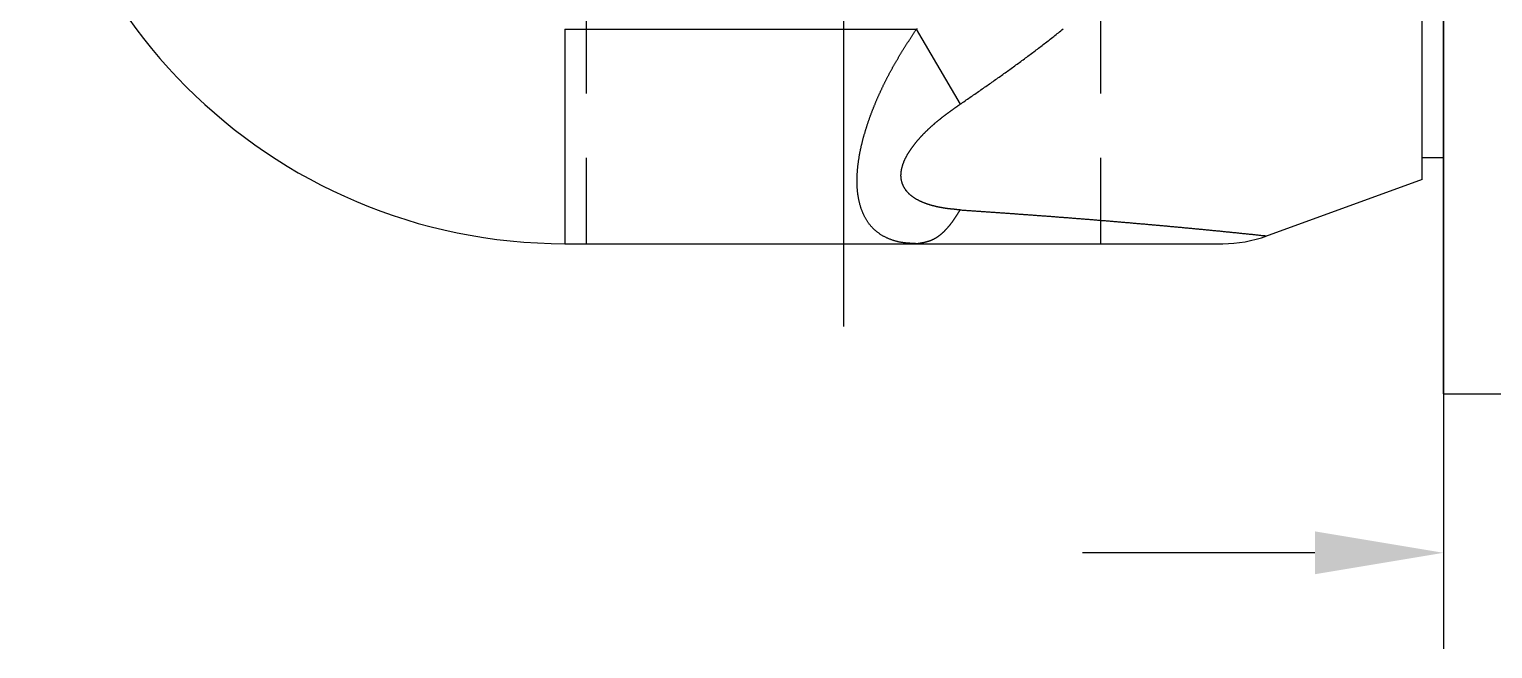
# Model space of a CAD drawing. Extents: x 78 to 520, y 41 to 313.
# Drawn here: x 433.6 to 467.75, y 190.33 to 204.77 of the extents above; entities that cross this region are included whole.
import ezdxf

# ---------------------------------------------------------------- set-up
doc = ezdxf.new("R2010")
doc.units = 0
doc.linetypes.add('CENTER', pattern=[17.5, 13, -1.5, 1.5, -1.5])
doc.linetypes.add('DASHED', pattern=[3.5, 2, -1.5])
doc.layers.get('0').update_dxf_attribs({"linetype": 'CONTINUOUS'})
doc.layers.add('CENTER', color=1, linetype='CENTER')

# ---------------------------------------------------------------- blocks, each defined once
blk = doc.blocks.new('*U24')
blk.add_lwpolyline([(96.539, 123.957), (91.117, 123.957)])
blk.add_solid([(96.539, 124.457), (99.539, 123.957), (96.539, 123.457)])

msp = doc.modelspace()

# ---------------------------------------------------------------- linework, layer by layer
at = {"color": 3, "linetype": 'DASHED'}
for p, q in [((446.604, 199.772), (446.604, 224.772)), ((458.604, 199.772), (458.604, 224.772))]:
    msp.add_line(p, q, dxfattribs=at)
at = {"color": 7, "linetype": 'CONTINUOUS'}
for p, q in [((466.104, 201.273), (466.104, 223.272)), ((466.604, 196.272), (466.604, 223.272)), ((446.104, 204.772), (446.104, 199.772)), ((446.104, 204.772), (454.3, 204.772)), ((454.3, 204.772), (455.326, 203.025)), ((466.604, 201.772), (466.104, 201.772)), ((466.104, 201.272), (462.45, 199.942)), ((446.104, 199.772), (461.455, 199.772)), ((466.604, 196.272), (501.604, 196.272))]:
    msp.add_line(p, q, dxfattribs=at)
msp.add_line((466.604, 194.799), (466.604, 190.325))
at = {"color": 7}
for points in [[(454.3, 199.772, 0), (454.285, 199.773, 0), (454.27, 199.773, 0), (454.256, 199.774, 0), (454.241, 199.775, 0), (454.226, 199.775, 0), (454.211, 199.776, 0), (454.196, 199.777, 0), (454.182, 199.778, 0), (454.167, 199.779, 0), (454.152, 199.78, 0), (454.137, 199.781, 0), (454.123, 199.782, 0), (454.108, 199.783, 0), (454.093, 199.784, 0), (454.078, 199.786, 0), (454.064, 199.787, 0), (454.049, 199.788, 0), (454.034, 199.79, 0), (454.02, 199.792, 0), (454.005, 199.794, 0), (453.991, 199.796, 0), (453.976, 199.798, 0), (453.961, 199.8, 0), (453.947, 199.803, 0), (453.932, 199.805, 0), (453.918, 199.808, 0), (453.903, 199.811, 0), (453.889, 199.814, 0), (453.874, 199.817, 0), (453.86, 199.821, 0), (453.846, 199.824, 0), (453.831, 199.828, 0), (453.817, 199.832, 0), (453.803, 199.836, 0), (453.788, 199.84, 0), (453.774, 199.844, 0), (453.76, 199.849, 0), (453.746, 199.853, 0), (453.732, 199.858, 0), (453.718, 199.863, 0), (453.704, 199.868, 0), (453.69, 199.874, 0), (453.676, 199.879, 0), (453.663, 199.885, 0), (453.649, 199.891, 0), (453.635, 199.897, 0), (453.622, 199.903, 0), (453.608, 199.909, 0), (453.595, 199.915, 0), (453.582, 199.922, 0), (453.569, 199.929, 0), (453.555, 199.936, 0), (453.542, 199.943, 0), (453.529, 199.95, 0), (453.516, 199.958, 0), (453.504, 199.965, 0), (453.491, 199.973, 0), (453.478, 199.981, 0), (453.466, 199.989, 0), (453.453, 199.997, 0), (453.441, 200.006, 0), (453.429, 200.014, 0), (453.417, 200.023, 0), (453.405, 200.032, 0), (453.393, 200.041, 0), (453.381, 200.05, 0), (453.37, 200.059, 0), (453.358, 200.069, 0), (453.347, 200.078, 0), (453.336, 200.088, 0), (453.325, 200.098, 0), (453.314, 200.108, 0), (453.303, 200.118, 0), (453.293, 200.129, 0), (453.283, 200.139, 0), (453.272, 200.15, 0), (453.262, 200.161, 0), (453.252, 200.172, 0), (453.243, 200.183, 0), (453.233, 200.194, 0), (453.224, 200.206, 0), (453.214, 200.217, 0), (453.205, 200.229, 0), (453.196, 200.241, 0), (453.188, 200.253, 0), (453.179, 200.265, 0), (453.171, 200.277, 0), (453.162, 200.29, 0), (453.154, 200.302, 0), (453.146, 200.315, 0), (453.139, 200.327, 0), (453.131, 200.34, 0), (453.123, 200.353, 0), (453.116, 200.366, 0), (453.109, 200.379, 0), (453.102, 200.392, 0), (453.095, 200.405, 0), (453.088, 200.418, 0), (453.082, 200.432, 0), (453.075, 200.445, 0), (453.069, 200.459, 0), (453.063, 200.472, 0), (453.057, 200.486, 0), (453.051, 200.5, 0), (453.046, 200.513, 0), (453.04, 200.527, 0), (453.035, 200.541, 0), (453.029, 200.555, 0), (453.024, 200.569, 0), (453.019, 200.583, 0), (453.014, 200.597, 0), (453.01, 200.611, 0), (453.005, 200.625, 0), (453.001, 200.639, 0), (452.996, 200.654, 0), (452.992, 200.668, 0), (452.988, 200.682, 0), (452.984, 200.696, 0), (452.981, 200.711, 0), (452.977, 200.725, 0), (452.974, 200.74, 0), (452.97, 200.754, 0), (452.967, 200.768, 0), (452.964, 200.783, 0), (452.961, 200.797, 0), (452.958, 200.812, 0), (452.955, 200.826, 0), (452.952, 200.841, 0), (452.95, 200.856, 0), (452.947, 200.87, 0), (452.945, 200.885, 0), (452.943, 200.9, 0), (452.941, 200.914, 0), (452.939, 200.929, 0), (452.937, 200.944, 0), (452.935, 200.958, 0), (452.933, 200.973, 0), (452.932, 200.988, 0), (452.93, 201.002, 0), (452.929, 201.017, 0), (452.927, 201.032, 0), (452.926, 201.047, 0), (452.925, 201.061, 0), (452.924, 201.076, 0), (452.923, 201.091, 0), (452.922, 201.106, 0), (452.922, 201.121, 0), (452.921, 201.135, 0), (452.92, 201.15, 0), (452.92, 201.165, 0), (452.92, 201.18, 0), (452.919, 201.195, 0), (452.919, 201.209, 0), (452.919, 201.224, 0), (452.919, 201.239, 0), (452.919, 201.254, 0), (452.919, 201.268, 0), (452.919, 201.283, 0), (452.92, 201.298, 0), (452.92, 201.313, 0), (452.92, 201.328, 0), (452.921, 201.342, 0), (452.922, 201.357, 0), (452.922, 201.372, 0), (452.923, 201.387, 0), (452.924, 201.402, 0), (452.925, 201.416, 0), (452.926, 201.431, 0), (452.927, 201.446, 0), (452.928, 201.461, 0), (452.929, 201.475, 0), (452.93, 201.49, 0), (452.931, 201.505, 0), (452.933, 201.52, 0), (452.934, 201.534, 0), (452.936, 201.549, 0), (452.937, 201.564, 0), (452.939, 201.579, 0), (452.941, 201.593, 0), (452.942, 201.608, 0), (452.944, 201.623, 0), (452.946, 201.637, 0), (452.948, 201.652, 0), (452.95, 201.667, 0), (452.952, 201.681, 0), (452.954, 201.696, 0), (452.956, 201.711, 0), (452.958, 201.725, 0), (452.96, 201.74, 0), (452.963, 201.754, 0), (452.965, 201.769, 0), (452.967, 201.784, 0), (452.97, 201.798, 0), (452.972, 201.813, 0), (452.975, 201.827, 0), (452.978, 201.842, 0), (452.98, 201.857, 0), (452.983, 201.871, 0), (452.986, 201.886, 0), (452.988, 201.9, 0), (452.991, 201.915, 0), (452.994, 201.929, 0), (452.997, 201.944, 0), (453, 201.958, 0), (453.003, 201.973, 0), (453.006, 201.987, 0), (453.009, 202.001, 0), (453.013, 202.016, 0), (453.016, 202.03, 0), (453.019, 202.045, 0), (453.022, 202.059, 0), (453.026, 202.074, 0), (453.029, 202.088, 0), (453.033, 202.102, 0), (453.036, 202.117, 0), (453.04, 202.131, 0), (453.043, 202.145, 0), (453.047, 202.16, 0), (453.05, 202.174, 0), (453.054, 202.188, 0), (453.058, 202.203, 0), (453.062, 202.217, 0), (453.065, 202.231, 0), (453.069, 202.246, 0), (453.073, 202.26, 0), (453.077, 202.274, 0), (453.081, 202.288, 0), (453.085, 202.303, 0), (453.089, 202.317, 0), (453.093, 202.331, 0), (453.097, 202.345, 0), (453.101, 202.359, 0), (453.106, 202.374, 0), (453.11, 202.388, 0), (453.114, 202.402, 0), (453.118, 202.416, 0), (453.123, 202.43, 0), (453.127, 202.444, 0), (453.131, 202.458, 0), (453.136, 202.472, 0), (453.14, 202.487, 0), (453.145, 202.501, 0), (453.149, 202.515, 0), (453.154, 202.529, 0), (453.158, 202.543, 0), (453.163, 202.557, 0), (453.168, 202.571, 0), (453.172, 202.585, 0), (453.177, 202.599, 0), (453.182, 202.613, 0), (453.187, 202.627, 0), (453.192, 202.641, 0), (453.196, 202.655, 0), (453.201, 202.669, 0), (453.206, 202.683, 0), (453.211, 202.697, 0), (453.216, 202.711, 0), (453.221, 202.724, 0), (453.226, 202.738, 0), (453.231, 202.752, 0), (453.236, 202.766, 0), (453.241, 202.78, 0), (453.247, 202.794, 0), (453.252, 202.808, 0), (453.257, 202.822, 0), (453.262, 202.835, 0), (453.267, 202.849, 0), (453.273, 202.863, 0), (453.278, 202.877, 0), (453.283, 202.891, 0), (453.289, 202.904, 0), (453.294, 202.918, 0), (453.3, 202.932, 0), (453.305, 202.946, 0), (453.311, 202.959, 0), (453.316, 202.973, 0), (453.322, 202.987, 0), (453.327, 203, 0), (453.333, 203.014, 0), (453.339, 203.028, 0), (453.344, 203.041, 0), (453.35, 203.055, 0), (453.356, 203.069, 0), (453.361, 203.082, 0), (453.367, 203.096, 0), (453.373, 203.11, 0), (453.379, 203.123, 0), (453.384, 203.137, 0), (453.39, 203.15, 0), (453.396, 203.164, 0), (453.402, 203.177, 0), (453.408, 203.191, 0), (453.414, 203.205, 0), (453.42, 203.218, 0), (453.426, 203.232, 0), (453.432, 203.245, 0), (453.438, 203.259, 0), (453.444, 203.272, 0), (453.45, 203.286, 0), (453.456, 203.299, 0), (453.463, 203.312, 0), (453.469, 203.326, 0), (453.475, 203.339, 0), (453.481, 203.353, 0), (453.487, 203.366, 0), (453.494, 203.379, 0), (453.5, 203.393, 0), (453.506, 203.406, 0), (453.513, 203.42, 0), (453.519, 203.433, 0), (453.525, 203.446, 0), (453.532, 203.46, 0), (453.538, 203.473, 0), (453.545, 203.486, 0), (453.551, 203.499, 0), (453.558, 203.513, 0), (453.564, 203.526, 0), (453.571, 203.539, 0), (453.577, 203.552, 0), (453.584, 203.566, 0), (453.591, 203.579, 0), (453.597, 203.592, 0), (453.604, 203.605, 0), (453.611, 203.618, 0), (453.617, 203.632, 0), (453.624, 203.645, 0), (453.631, 203.658, 0), (453.638, 203.671, 0), (453.645, 203.684, 0), (453.651, 203.697, 0), (453.658, 203.71, 0), (453.665, 203.723, 0), (453.672, 203.736, 0), (453.679, 203.749, 0), (453.686, 203.762, 0), (453.693, 203.775, 0), (453.7, 203.788, 0), (453.707, 203.801, 0), (453.714, 203.814, 0), (453.721, 203.827, 0), (453.728, 203.84, 0), (453.735, 203.853, 0), (453.743, 203.866, 0), (453.75, 203.879, 0), (453.757, 203.892, 0), (453.764, 203.905, 0), (453.771, 203.918, 0), (453.779, 203.931, 0), (453.786, 203.944, 0), (453.793, 203.956, 0), (453.801, 203.969, 0), (453.808, 203.982, 0), (453.815, 203.995, 0), (453.823, 204.008, 0), (453.83, 204.02, 0), (453.838, 204.033, 0), (453.845, 204.046, 0), (453.853, 204.059, 0), (453.86, 204.071, 0), (453.868, 204.084, 0), (453.875, 204.097, 0), (453.883, 204.109, 0), (453.89, 204.122, 0), (453.898, 204.135, 0), (453.905, 204.147, 0), (453.913, 204.16, 0), (453.921, 204.173, 0), (453.928, 204.185, 0), (453.936, 204.198, 0), (453.944, 204.211, 0), (453.951, 204.223, 0), (453.959, 204.236, 0), (453.967, 204.248, 0), (453.975, 204.261, 0), (453.982, 204.274, 0), (453.99, 204.286, 0), (453.998, 204.299, 0), (454.006, 204.311, 0), (454.013, 204.324, 0), (454.021, 204.336, 0), (454.029, 204.349, 0), (454.037, 204.361, 0), (454.045, 204.374, 0), (454.053, 204.386, 0), (454.061, 204.399, 0), (454.068, 204.411, 0), (454.076, 204.424, 0), (454.084, 204.436, 0), (454.092, 204.449, 0), (454.1, 204.461, 0), (454.108, 204.474, 0), (454.116, 204.486, 0), (454.124, 204.499, 0), (454.132, 204.511, 0), (454.14, 204.524, 0), (454.148, 204.536, 0), (454.156, 204.549, 0), (454.164, 204.561, 0), (454.172, 204.573, 0), (454.18, 204.586, 0), (454.188, 204.598, 0), (454.196, 204.611, 0), (454.204, 204.623, 0), (454.212, 204.636, 0), (454.22, 204.648, 0), (454.228, 204.66, 0), (454.236, 204.673, 0), (454.244, 204.685, 0), (454.252, 204.698, 0), (454.26, 204.71, 0), (454.268, 204.722, 0), (454.276, 204.735, 0), (454.284, 204.747, 0), (454.292, 204.76, 0), (454.3, 204.772, 0)], [(454.3, 204.772, 0), (454.326, 204.788, 0)], [(455.326, 203.025, 0), (455.355, 203.045, 0), (455.383, 203.065, 0), (455.411, 203.084, 0), (455.44, 203.104, 0), (455.468, 203.124, 0), (455.497, 203.143, 0), (455.525, 203.163, 0), (455.554, 203.183, 0), (455.582, 203.202, 0), (455.611, 203.222, 0), (455.639, 203.242, 0), (455.668, 203.261, 0), (455.696, 203.281, 0), (455.724, 203.301, 0), (455.753, 203.32, 0), (455.781, 203.34, 0), (455.81, 203.36, 0), (455.838, 203.38, 0), (455.866, 203.399, 0), (455.895, 203.419, 0), (455.923, 203.439, 0), (455.952, 203.459, 0), (455.98, 203.479, 0), (456.008, 203.498, 0), (456.037, 203.518, 0), (456.065, 203.538, 0), (456.093, 203.558, 0), (456.121, 203.578, 0), (456.15, 203.598, 0), (456.178, 203.618, 0), (456.206, 203.638, 0), (456.234, 203.658, 0), (456.263, 203.678, 0), (456.291, 203.698, 0), (456.319, 203.718, 0), (456.347, 203.738, 0), (456.375, 203.758, 0), (456.404, 203.778, 0), (456.432, 203.798, 0), (456.46, 203.818, 0), (456.488, 203.838, 0), (456.516, 203.859, 0), (456.544, 203.879, 0), (456.572, 203.899, 0), (456.6, 203.919, 0), (456.628, 203.94, 0), (456.656, 203.96, 0), (456.684, 203.98, 0), (456.712, 204.001, 0), (456.74, 204.021, 0), (456.768, 204.042, 0), (456.796, 204.062, 0), (456.823, 204.083, 0), (456.851, 204.103, 0), (456.879, 204.124, 0), (456.907, 204.144, 0), (456.935, 204.165, 0), (456.962, 204.186, 0), (456.99, 204.206, 0), (457.018, 204.227, 0), (457.045, 204.248, 0), (457.073, 204.269, 0), (457.1, 204.29, 0), (457.128, 204.31, 0), (457.156, 204.331, 0), (457.183, 204.352, 0), (457.21, 204.373, 0), (457.238, 204.394, 0), (457.265, 204.416, 0), (457.293, 204.437, 0), (457.32, 204.458, 0), (457.347, 204.479, 0), (457.375, 204.5, 0), (457.402, 204.521, 0), (457.429, 204.543, 0), (457.457, 204.564, 0), (457.484, 204.586, 0), (457.511, 204.607, 0), (457.538, 204.628, 0), (457.565, 204.65, 0), (457.592, 204.671, 0), (457.619, 204.693, 0), (457.646, 204.714, 0), (457.673, 204.736, 0), (457.7, 204.758, 0), (457.727, 204.779, 0)], [(455.326, 200.559, 0), (455.317, 200.56, 0), (455.307, 200.561, 0), (455.297, 200.562, 0), (455.288, 200.563, 0), (455.278, 200.564, 0), (455.269, 200.565, 0), (455.259, 200.565, 0), (455.25, 200.566, 0), (455.24, 200.567, 0), (455.231, 200.568, 0), (455.221, 200.569, 0), (455.212, 200.57, 0), (455.202, 200.571, 0), (455.192, 200.572, 0), (455.183, 200.573, 0), (455.173, 200.573, 0), (455.164, 200.574, 0), (455.154, 200.575, 0), (455.145, 200.576, 0), (455.135, 200.577, 0), (455.126, 200.578, 0), (455.116, 200.579, 0), (455.107, 200.58, 0), (455.097, 200.582, 0), (455.088, 200.583, 0), (455.078, 200.584, 0), (455.069, 200.585, 0), (455.059, 200.586, 0), (455.05, 200.587, 0), (455.04, 200.588, 0), (455.031, 200.59, 0), (455.021, 200.591, 0), (455.012, 200.592, 0), (455.002, 200.594, 0), (454.993, 200.595, 0), (454.983, 200.596, 0), (454.974, 200.598, 0), (454.964, 200.599, 0), (454.955, 200.601, 0), (454.945, 200.602, 0), (454.936, 200.604, 0), (454.926, 200.605, 0), (454.917, 200.607, 0), (454.908, 200.608, 0), (454.898, 200.61, 0), (454.889, 200.612, 0), (454.879, 200.613, 0), (454.87, 200.615, 0), (454.86, 200.617, 0), (454.851, 200.619, 0), (454.842, 200.621, 0), (454.832, 200.623, 0), (454.823, 200.625, 0), (454.813, 200.627, 0), (454.804, 200.629, 0), (454.795, 200.631, 0), (454.785, 200.633, 0), (454.776, 200.635, 0), (454.767, 200.637, 0), (454.757, 200.639, 0), (454.748, 200.641, 0), (454.739, 200.644, 0), (454.729, 200.646, 0), (454.72, 200.648, 0), (454.711, 200.651, 0), (454.701, 200.653, 0), (454.692, 200.656, 0), (454.683, 200.658, 0), (454.674, 200.661, 0), (454.664, 200.663, 0), (454.655, 200.666, 0), (454.646, 200.669, 0), (454.637, 200.671, 0), (454.628, 200.674, 0), (454.618, 200.677, 0), (454.609, 200.68, 0), (454.6, 200.682, 0), (454.591, 200.685, 0), (454.582, 200.688, 0), (454.573, 200.691, 0), (454.564, 200.694, 0), (454.554, 200.697, 0), (454.545, 200.701, 0), (454.536, 200.704, 0), (454.527, 200.707, 0), (454.518, 200.71, 0), (454.509, 200.714, 0), (454.5, 200.717, 0), (454.491, 200.72, 0), (454.482, 200.724, 0), (454.474, 200.727, 0), (454.465, 200.731, 0), (454.456, 200.735, 0), (454.447, 200.738, 0), (454.438, 200.742, 0), (454.429, 200.746, 0), (454.42, 200.75, 0), (454.412, 200.754, 0), (454.403, 200.758, 0), (454.394, 200.762, 0), (454.386, 200.766, 0), (454.377, 200.77, 0), (454.368, 200.774, 0), (454.36, 200.779, 0), (454.351, 200.783, 0), (454.343, 200.788, 0), (454.334, 200.792, 0), (454.326, 200.797, 0), (454.317, 200.801, 0), (454.309, 200.806, 0), (454.301, 200.811, 0), (454.292, 200.816, 0), (454.284, 200.821, 0), (454.276, 200.826, 0), (454.268, 200.831, 0), (454.26, 200.836, 0), (454.252, 200.841, 0), (454.243, 200.847, 0), (454.236, 200.852, 0), (454.228, 200.858, 0), (454.22, 200.863, 0), (454.212, 200.869, 0), (454.204, 200.875, 0), (454.196, 200.881, 0), (454.189, 200.886, 0), (454.181, 200.892, 0), (454.174, 200.899, 0), (454.166, 200.905, 0), (454.159, 200.911, 0), (454.152, 200.917, 0), (454.145, 200.924, 0), (454.138, 200.93, 0), (454.131, 200.937, 0), (454.124, 200.944, 0), (454.117, 200.951, 0), (454.11, 200.957, 0), (454.104, 200.964, 0), (454.097, 200.972, 0), (454.091, 200.979, 0), (454.084, 200.986, 0), (454.078, 200.993, 0), (454.072, 201.001, 0), (454.066, 201.008, 0), (454.06, 201.016, 0), (454.055, 201.024, 0), (454.049, 201.032, 0), (454.044, 201.04, 0), (454.038, 201.048, 0), (454.033, 201.056, 0), (454.028, 201.064, 0), (454.023, 201.072, 0), (454.018, 201.081, 0), (454.014, 201.089, 0), (454.009, 201.098, 0), (454.005, 201.107, 0), (454.001, 201.115, 0), (453.996, 201.124, 0), (453.992, 201.133, 0), (453.989, 201.142, 0), (453.985, 201.151, 0), (453.981, 201.16, 0), (453.978, 201.169, 0), (453.975, 201.178, 0), (453.972, 201.187, 0), (453.969, 201.196, 0), (453.966, 201.206, 0), (453.964, 201.215, 0), (453.961, 201.224, 0), (453.959, 201.234, 0), (453.957, 201.243, 0), (453.955, 201.253, 0), (453.953, 201.262, 0), (453.951, 201.272, 0), (453.95, 201.281, 0), (453.949, 201.291, 0), (453.948, 201.3, 0), (453.947, 201.31, 0), (453.946, 201.319, 0), (453.945, 201.329, 0), (453.945, 201.339, 0), (453.944, 201.348, 0), (453.944, 201.358, 0), (453.944, 201.367, 0), (453.944, 201.377, 0), (453.945, 201.387, 0), (453.945, 201.396, 0), (453.946, 201.406, 0), (453.946, 201.416, 0), (453.947, 201.425, 0), (453.948, 201.435, 0), (453.949, 201.444, 0), (453.95, 201.454, 0), (453.952, 201.464, 0), (453.953, 201.473, 0), (453.955, 201.483, 0), (453.956, 201.492, 0), (453.958, 201.502, 0), (453.96, 201.511, 0), (453.962, 201.521, 0), (453.964, 201.53, 0), (453.966, 201.54, 0), (453.969, 201.549, 0), (453.971, 201.558, 0), (453.974, 201.568, 0), (453.976, 201.577, 0), (453.979, 201.586, 0), (453.982, 201.595, 0), (453.984, 201.605, 0), (453.987, 201.614, 0), (453.99, 201.623, 0), (453.994, 201.632, 0), (453.997, 201.641, 0), (454, 201.65, 0), (454.003, 201.659, 0), (454.007, 201.668, 0), (454.01, 201.677, 0), (454.014, 201.686, 0), (454.018, 201.695, 0), (454.021, 201.704, 0), (454.025, 201.712, 0), (454.029, 201.721, 0), (454.033, 201.73, 0), (454.037, 201.739, 0), (454.041, 201.747, 0), (454.045, 201.756, 0), (454.049, 201.765, 0), (454.054, 201.773, 0), (454.058, 201.782, 0), (454.062, 201.79, 0), (454.067, 201.799, 0), (454.071, 201.807, 0), (454.076, 201.816, 0), (454.08, 201.824, 0), (454.085, 201.833, 0), (454.09, 201.841, 0), (454.095, 201.849, 0), (454.099, 201.858, 0), (454.104, 201.866, 0), (454.109, 201.874, 0), (454.114, 201.883, 0), (454.119, 201.891, 0), (454.124, 201.899, 0), (454.129, 201.907, 0), (454.134, 201.915, 0), (454.14, 201.923, 0), (454.145, 201.931, 0), (454.15, 201.939, 0), (454.155, 201.947, 0), (454.161, 201.955, 0), (454.166, 201.963, 0), (454.171, 201.971, 0), (454.177, 201.979, 0), (454.182, 201.987, 0), (454.188, 201.995, 0), (454.193, 202.003, 0), (454.199, 202.011, 0), (454.204, 202.018, 0), (454.21, 202.026, 0), (454.216, 202.034, 0), (454.221, 202.042, 0), (454.227, 202.049, 0), (454.233, 202.057, 0), (454.239, 202.064, 0), (454.245, 202.072, 0), (454.25, 202.08, 0), (454.256, 202.087, 0), (454.262, 202.095, 0), (454.268, 202.102, 0), (454.274, 202.11, 0), (454.28, 202.117, 0), (454.286, 202.125, 0), (454.292, 202.132, 0), (454.298, 202.14, 0), (454.305, 202.147, 0), (454.311, 202.154, 0), (454.317, 202.162, 0), (454.323, 202.169, 0), (454.329, 202.176, 0), (454.335, 202.184, 0), (454.342, 202.191, 0), (454.348, 202.198, 0), (454.354, 202.205, 0), (454.361, 202.213, 0), (454.367, 202.22, 0), (454.373, 202.227, 0), (454.38, 202.234, 0), (454.386, 202.241, 0), (454.393, 202.248, 0), (454.399, 202.255, 0), (454.406, 202.262, 0), (454.412, 202.27, 0), (454.419, 202.277, 0), (454.425, 202.284, 0), (454.432, 202.291, 0), (454.438, 202.298, 0), (454.445, 202.305, 0), (454.452, 202.311, 0), (454.458, 202.318, 0), (454.465, 202.325, 0), (454.472, 202.332, 0), (454.478, 202.339, 0), (454.485, 202.346, 0), (454.492, 202.353, 0), (454.498, 202.36, 0), (454.505, 202.366, 0), (454.512, 202.373, 0), (454.519, 202.38, 0), (454.526, 202.387, 0), (454.532, 202.393, 0), (454.539, 202.4, 0), (454.546, 202.407, 0), (454.553, 202.414, 0), (454.56, 202.42, 0), (454.567, 202.427, 0), (454.574, 202.433, 0), (454.581, 202.44, 0), (454.588, 202.447, 0), (454.595, 202.453, 0), (454.602, 202.46, 0), (454.609, 202.466, 0), (454.616, 202.473, 0), (454.623, 202.479, 0), (454.63, 202.486, 0), (454.637, 202.492, 0), (454.644, 202.499, 0), (454.651, 202.505, 0), (454.658, 202.512, 0), (454.665, 202.518, 0), (454.672, 202.524, 0), (454.68, 202.531, 0), (454.687, 202.537, 0), (454.694, 202.543, 0), (454.701, 202.55, 0), (454.708, 202.556, 0), (454.716, 202.562, 0), (454.723, 202.569, 0), (454.73, 202.575, 0), (454.737, 202.581, 0), (454.745, 202.587, 0), (454.752, 202.594, 0), (454.759, 202.6, 0), (454.767, 202.606, 0), (454.774, 202.612, 0), (454.781, 202.618, 0), (454.789, 202.624, 0), (454.796, 202.63, 0), (454.803, 202.636, 0), (454.811, 202.643, 0), (454.818, 202.649, 0), (454.826, 202.655, 0), (454.833, 202.661, 0), (454.841, 202.667, 0), (454.848, 202.673, 0), (454.856, 202.679, 0), (454.863, 202.685, 0), (454.871, 202.691, 0), (454.878, 202.697, 0), (454.886, 202.702, 0), (454.893, 202.708, 0), (454.901, 202.714, 0), (454.908, 202.72, 0), (454.916, 202.726, 0), (454.923, 202.732, 0), (454.931, 202.738, 0), (454.939, 202.744, 0), (454.946, 202.749, 0), (454.954, 202.755, 0), (454.961, 202.761, 0), (454.969, 202.767, 0), (454.977, 202.773, 0), (454.984, 202.778, 0), (454.992, 202.784, 0), (455, 202.79, 0), (455.007, 202.796, 0), (455.015, 202.801, 0), (455.023, 202.807, 0), (455.03, 202.813, 0), (455.038, 202.818, 0), (455.046, 202.824, 0), (455.053, 202.83, 0), (455.061, 202.835, 0), (455.069, 202.841, 0), (455.077, 202.847, 0), (455.084, 202.852, 0), (455.092, 202.858, 0), (455.1, 202.864, 0), (455.108, 202.869, 0), (455.115, 202.875, 0), (455.123, 202.881, 0), (455.131, 202.886, 0), (455.139, 202.892, 0), (455.146, 202.897, 0), (455.154, 202.903, 0), (455.162, 202.909, 0), (455.17, 202.914, 0), (455.178, 202.92, 0), (455.185, 202.925, 0), (455.193, 202.931, 0), (455.201, 202.937, 0), (455.209, 202.942, 0), (455.217, 202.948, 0), (455.224, 202.953, 0), (455.232, 202.959, 0), (455.24, 202.964, 0), (455.248, 202.97, 0), (455.256, 202.975, 0), (455.263, 202.981, 0), (455.271, 202.987, 0), (455.279, 202.992, 0), (455.287, 202.998, 0), (455.295, 203.003, 0), (455.303, 203.009, 0), (455.31, 203.014, 0), (455.318, 203.02, 0), (455.326, 203.025, 0)], [(454.3, 199.772, 0), (454.307, 199.773, 0), (454.314, 199.774, 0), (454.321, 199.775, 0), (454.328, 199.777, 0), (454.335, 199.778, 0), (454.343, 199.779, 0), (454.35, 199.78, 0), (454.357, 199.781, 0), (454.364, 199.782, 0), (454.371, 199.783, 0), (454.378, 199.785, 0), (454.385, 199.786, 0), (454.392, 199.787, 0), (454.399, 199.788, 0), (454.406, 199.789, 0), (454.413, 199.791, 0), (454.42, 199.792, 0), (454.427, 199.793, 0), (454.434, 199.795, 0), (454.441, 199.796, 0), (454.448, 199.797, 0), (454.455, 199.799, 0), (454.462, 199.8, 0), (454.469, 199.802, 0), (454.476, 199.803, 0), (454.483, 199.804, 0), (454.49, 199.806, 0), (454.497, 199.808, 0), (454.504, 199.809, 0), (454.51, 199.811, 0), (454.517, 199.812, 0), (454.524, 199.814, 0), (454.531, 199.816, 0), (454.538, 199.818, 0), (454.545, 199.819, 0), (454.551, 199.821, 0), (454.558, 199.823, 0), (454.565, 199.825, 0), (454.572, 199.827, 0), (454.578, 199.829, 0), (454.585, 199.831, 0), (454.592, 199.833, 0), (454.599, 199.835, 0), (454.605, 199.838, 0), (454.612, 199.84, 0), (454.618, 199.842, 0), (454.625, 199.845, 0), (454.632, 199.847, 0), (454.638, 199.849, 0), (454.645, 199.852, 0), (454.651, 199.855, 0), (454.658, 199.857, 0), (454.664, 199.86, 0), (454.67, 199.863, 0), (454.677, 199.866, 0), (454.683, 199.868, 0), (454.69, 199.871, 0), (454.696, 199.874, 0), (454.702, 199.877, 0), (454.708, 199.881, 0), (454.715, 199.884, 0), (454.721, 199.887, 0), (454.727, 199.89, 0), (454.733, 199.894, 0), (454.739, 199.897, 0), (454.746, 199.901, 0), (454.752, 199.904, 0), (454.758, 199.908, 0), (454.764, 199.911, 0), (454.77, 199.915, 0), (454.776, 199.919, 0), (454.782, 199.923, 0), (454.788, 199.926, 0), (454.794, 199.93, 0), (454.799, 199.934, 0), (454.805, 199.938, 0), (454.811, 199.942, 0), (454.817, 199.946, 0), (454.823, 199.95, 0), (454.829, 199.955, 0), (454.834, 199.959, 0), (454.84, 199.963, 0), (454.846, 199.967, 0), (454.851, 199.972, 0), (454.857, 199.976, 0), (454.863, 199.981, 0), (454.868, 199.985, 0), (454.874, 199.99, 0), (454.879, 199.994, 0), (454.885, 199.999, 0), (454.89, 200.003, 0), (454.896, 200.008, 0), (454.901, 200.013, 0), (454.906, 200.017, 0), (454.912, 200.022, 0), (454.917, 200.027, 0), (454.922, 200.032, 0), (454.928, 200.037, 0), (454.933, 200.041, 0), (454.938, 200.046, 0), (454.943, 200.051, 0), (454.949, 200.056, 0), (454.954, 200.061, 0), (454.959, 200.066, 0), (454.964, 200.071, 0), (454.969, 200.076, 0), (454.974, 200.081, 0), (454.979, 200.087, 0), (454.984, 200.092, 0), (454.989, 200.097, 0), (454.994, 200.102, 0), (454.999, 200.107, 0), (455.004, 200.113, 0), (455.009, 200.118, 0), (455.014, 200.123, 0), (455.018, 200.128, 0), (455.023, 200.134, 0), (455.028, 200.139, 0), (455.033, 200.144, 0), (455.037, 200.15, 0), (455.042, 200.155, 0), (455.047, 200.161, 0), (455.051, 200.166, 0), (455.056, 200.171, 0), (455.06, 200.177, 0), (455.065, 200.182, 0), (455.069, 200.188, 0), (455.074, 200.193, 0), (455.078, 200.199, 0), (455.083, 200.204, 0), (455.087, 200.21, 0), (455.092, 200.215, 0), (455.096, 200.221, 0), (455.1, 200.227, 0), (455.105, 200.232, 0), (455.109, 200.238, 0), (455.113, 200.243, 0), (455.118, 200.249, 0), (455.122, 200.255, 0), (455.126, 200.26, 0), (455.13, 200.266, 0), (455.135, 200.272, 0), (455.139, 200.277, 0), (455.143, 200.283, 0), (455.147, 200.289, 0), (455.151, 200.294, 0), (455.155, 200.3, 0), (455.16, 200.306, 0), (455.164, 200.312, 0), (455.168, 200.317, 0), (455.172, 200.323, 0), (455.176, 200.329, 0), (455.18, 200.335, 0), (455.184, 200.341, 0), (455.188, 200.346, 0), (455.192, 200.352, 0), (455.196, 200.358, 0), (455.2, 200.364, 0), (455.204, 200.37, 0), (455.208, 200.376, 0), (455.212, 200.381, 0), (455.216, 200.387, 0), (455.219, 200.393, 0), (455.223, 200.399, 0), (455.227, 200.405, 0), (455.231, 200.411, 0), (455.235, 200.417, 0), (455.239, 200.423, 0), (455.243, 200.429, 0), (455.247, 200.434, 0), (455.25, 200.44, 0), (455.254, 200.446, 0), (455.258, 200.452, 0), (455.262, 200.458, 0), (455.266, 200.464, 0), (455.269, 200.47, 0), (455.273, 200.476, 0), (455.277, 200.482, 0), (455.281, 200.488, 0), (455.285, 200.494, 0), (455.288, 200.5, 0), (455.292, 200.506, 0), (455.296, 200.512, 0), (455.3, 200.518, 0), (455.304, 200.524, 0), (455.307, 200.53, 0), (455.311, 200.536, 0), (455.315, 200.542, 0), (455.319, 200.548, 0), (455.322, 200.553, 0), (455.326, 200.559, 0)], [(455.326, 200.559, 0), (455.349, 200.558, 0), (455.371, 200.556, 0), (455.393, 200.555, 0), (455.416, 200.553, 0), (455.438, 200.552, 0), (455.461, 200.55, 0), (455.483, 200.549, 0), (455.505, 200.547, 0), (455.528, 200.546, 0), (455.55, 200.544, 0), (455.573, 200.543, 0), (455.595, 200.541, 0), (455.618, 200.539, 0), (455.64, 200.538, 0), (455.662, 200.536, 0), (455.685, 200.535, 0), (455.707, 200.533, 0), (455.73, 200.532, 0), (455.752, 200.53, 0), (455.775, 200.529, 0), (455.797, 200.527, 0), (455.819, 200.526, 0), (455.842, 200.524, 0), (455.864, 200.522, 0), (455.887, 200.521, 0), (455.909, 200.519, 0), (455.932, 200.518, 0), (455.954, 200.516, 0), (455.976, 200.515, 0), (455.999, 200.513, 0), (456.021, 200.512, 0), (456.044, 200.51, 0), (456.066, 200.509, 0), (456.089, 200.507, 0), (456.111, 200.505, 0), (456.133, 200.504, 0), (456.156, 200.502, 0), (456.178, 200.501, 0), (456.201, 200.499, 0), (456.223, 200.498, 0), (456.246, 200.496, 0), (456.268, 200.494, 0), (456.29, 200.493, 0), (456.313, 200.491, 0), (456.335, 200.49, 0), (456.358, 200.488, 0), (456.38, 200.487, 0), (456.402, 200.485, 0), (456.425, 200.483, 0), (456.447, 200.482, 0), (456.47, 200.48, 0), (456.492, 200.479, 0), (456.515, 200.477, 0), (456.537, 200.475, 0), (456.559, 200.474, 0), (456.582, 200.472, 0), (456.604, 200.471, 0), (456.627, 200.469, 0), (456.649, 200.468, 0), (456.672, 200.466, 0), (456.694, 200.464, 0), (456.716, 200.463, 0), (456.739, 200.461, 0), (456.761, 200.459, 0), (456.784, 200.458, 0), (456.806, 200.456, 0), (456.829, 200.455, 0), (456.851, 200.453, 0), (456.873, 200.451, 0), (456.896, 200.45, 0), (456.918, 200.448, 0), (456.941, 200.446, 0), (456.963, 200.445, 0), (456.985, 200.443, 0), (457.008, 200.442, 0), (457.03, 200.44, 0), (457.053, 200.438, 0), (457.075, 200.437, 0), (457.098, 200.435, 0), (457.12, 200.433, 0), (457.142, 200.432, 0), (457.165, 200.43, 0), (457.187, 200.428, 0), (457.21, 200.427, 0), (457.232, 200.425, 0), (457.254, 200.423, 0), (457.277, 200.422, 0), (457.299, 200.42, 0), (457.322, 200.418, 0), (457.344, 200.417, 0), (457.367, 200.415, 0), (457.389, 200.413, 0), (457.411, 200.412, 0), (457.434, 200.41, 0), (457.456, 200.408, 0), (457.479, 200.406, 0), (457.501, 200.405, 0), (457.523, 200.403, 0), (457.546, 200.401, 0), (457.568, 200.4, 0), (457.591, 200.398, 0), (457.613, 200.396, 0), (457.636, 200.394, 0), (457.658, 200.393, 0), (457.68, 200.391, 0), (457.703, 200.389, 0), (457.725, 200.388, 0), (457.748, 200.386, 0), (457.77, 200.384, 0), (457.792, 200.382, 0), (457.815, 200.381, 0), (457.837, 200.379, 0), (457.86, 200.377, 0), (457.882, 200.375, 0), (457.904, 200.374, 0), (457.927, 200.372, 0), (457.949, 200.37, 0), (457.972, 200.368, 0), (457.994, 200.367, 0), (458.016, 200.365, 0), (458.039, 200.363, 0), (458.061, 200.361, 0), (458.084, 200.359, 0), (458.106, 200.358, 0), (458.129, 200.356, 0), (458.151, 200.354, 0), (458.173, 200.352, 0), (458.196, 200.351, 0), (458.218, 200.349, 0), (458.241, 200.347, 0), (458.263, 200.345, 0), (458.285, 200.343, 0), (458.308, 200.342, 0), (458.33, 200.34, 0), (458.353, 200.338, 0), (458.375, 200.336, 0), (458.397, 200.334, 0), (458.42, 200.333, 0), (458.442, 200.331, 0), (458.465, 200.329, 0), (458.487, 200.327, 0), (458.509, 200.325, 0), (458.532, 200.323, 0), (458.554, 200.322, 0), (458.577, 200.32, 0), (458.599, 200.318, 0), (458.621, 200.316, 0), (458.644, 200.314, 0), (458.666, 200.312, 0), (458.689, 200.311, 0), (458.711, 200.309, 0), (458.733, 200.307, 0), (458.756, 200.305, 0), (458.778, 200.303, 0), (458.801, 200.301, 0), (458.823, 200.299, 0), (458.845, 200.298, 0), (458.868, 200.296, 0), (458.89, 200.294, 0), (458.913, 200.292, 0), (458.935, 200.29, 0), (458.957, 200.288, 0), (458.98, 200.286, 0), (459.002, 200.284, 0), (459.025, 200.283, 0), (459.047, 200.281, 0), (459.069, 200.279, 0), (459.092, 200.277, 0), (459.114, 200.275, 0), (459.137, 200.273, 0), (459.159, 200.271, 0), (459.181, 200.269, 0), (459.204, 200.267, 0), (459.226, 200.265, 0), (459.249, 200.264, 0), (459.271, 200.262, 0), (459.293, 200.26, 0), (459.316, 200.258, 0), (459.338, 200.256, 0), (459.361, 200.254, 0), (459.383, 200.252, 0), (459.405, 200.25, 0), (459.428, 200.248, 0), (459.45, 200.246, 0), (459.473, 200.244, 0), (459.495, 200.242, 0), (459.517, 200.24, 0), (459.54, 200.238, 0), (459.562, 200.236, 0), (459.585, 200.235, 0), (459.607, 200.233, 0), (459.629, 200.231, 0), (459.652, 200.229, 0), (459.674, 200.227, 0), (459.697, 200.225, 0), (459.719, 200.223, 0), (459.741, 200.221, 0), (459.764, 200.219, 0), (459.786, 200.217, 0), (459.809, 200.215, 0), (459.831, 200.213, 0), (459.853, 200.211, 0), (459.876, 200.209, 0), (459.898, 200.207, 0), (459.92, 200.205, 0), (459.943, 200.203, 0), (459.965, 200.201, 0), (459.988, 200.199, 0), (460.01, 200.197, 0), (460.032, 200.195, 0), (460.055, 200.193, 0), (460.077, 200.191, 0), (460.1, 200.189, 0), (460.122, 200.187, 0), (460.144, 200.185, 0), (460.167, 200.183, 0), (460.189, 200.181, 0), (460.212, 200.178, 0), (460.234, 200.176, 0), (460.256, 200.174, 0), (460.279, 200.172, 0), (460.301, 200.17, 0), (460.323, 200.168, 0), (460.346, 200.166, 0), (460.368, 200.164, 0), (460.391, 200.162, 0), (460.413, 200.16, 0), (460.435, 200.158, 0), (460.458, 200.156, 0), (460.48, 200.154, 0), (460.502, 200.152, 0), (460.525, 200.15, 0), (460.547, 200.147, 0), (460.57, 200.145, 0), (460.592, 200.143, 0), (460.614, 200.141, 0), (460.637, 200.139, 0), (460.659, 200.137, 0), (460.682, 200.135, 0), (460.704, 200.133, 0), (460.726, 200.131, 0), (460.749, 200.128, 0), (460.771, 200.126, 0), (460.793, 200.124, 0), (460.816, 200.122, 0), (460.838, 200.12, 0), (460.861, 200.118, 0), (460.883, 200.116, 0), (460.905, 200.113, 0), (460.928, 200.111, 0), (460.95, 200.109, 0), (460.972, 200.107, 0), (460.995, 200.105, 0), (461.017, 200.103, 0), (461.04, 200.1, 0), (461.062, 200.098, 0), (461.084, 200.096, 0), (461.107, 200.094, 0), (461.129, 200.092, 0), (461.151, 200.09, 0), (461.174, 200.087, 0), (461.196, 200.085, 0), (461.219, 200.083, 0), (461.241, 200.081, 0), (461.263, 200.079, 0), (461.286, 200.076, 0), (461.308, 200.074, 0), (461.33, 200.072, 0), (461.353, 200.07, 0), (461.375, 200.068, 0), (461.397, 200.065, 0), (461.42, 200.063, 0), (461.442, 200.061, 0), (461.465, 200.059, 0), (461.487, 200.056, 0), (461.509, 200.054, 0), (461.532, 200.052, 0), (461.554, 200.05, 0), (461.576, 200.047, 0), (461.599, 200.045, 0), (461.621, 200.043, 0), (461.644, 200.041, 0), (461.666, 200.038, 0), (461.688, 200.036, 0), (461.711, 200.034, 0), (461.733, 200.031, 0), (461.755, 200.029, 0), (461.778, 200.027, 0), (461.8, 200.025, 0), (461.822, 200.022, 0), (461.845, 200.02, 0), (461.867, 200.018, 0), (461.89, 200.015, 0), (461.912, 200.013, 0), (461.934, 200.011, 0), (461.957, 200.008, 0), (461.979, 200.006, 0), (462.001, 200.004, 0), (462.024, 200.001, 0), (462.046, 199.999, 0), (462.068, 199.997, 0), (462.091, 199.994, 0), (462.113, 199.992, 0), (462.135, 199.99, 0), (462.158, 199.987, 0), (462.18, 199.985, 0), (462.202, 199.983, 0), (462.225, 199.98, 0), (462.247, 199.978, 0), (462.27, 199.975, 0), (462.292, 199.973, 0), (462.314, 199.971, 0), (462.337, 199.968, 0), (462.359, 199.966, 0), (462.381, 199.964, 0), (462.404, 199.961, 0), (462.426, 199.959, 0), (462.448, 199.956, 0), (462.471, 199.954, 0)]]:
    msp.add_polyline3d(points, dxfattribs=at)
at = {"color": 7, "linetype": 'CONTINUOUS'}
for centre, radius, start, end in [((446.104, 212.272), 12.5, 90, 270), ((461.453, 202.772), 3, 270, 289.9876)]:
    msp.add_arc(centre, radius, start, end, dxfattribs=at)
at = {"layer": 'CENTER', "color": 1, "linetype": 'CENTER'}
for p, q in [((452.604, 226.638), (452.604, 197.838)), ((466.604, 224.909), (466.604, 194.799))]:
    msp.add_line(p, q, dxfattribs=at)

# ---------------------------------------------------------------- block references
at = {"color": 7, "linetype": 'CONTINUOUS'}
msp.add_blockref('*U24', (367.065, 68.605), dxfattribs=at)

doc.saveas('drawing.dxf')
